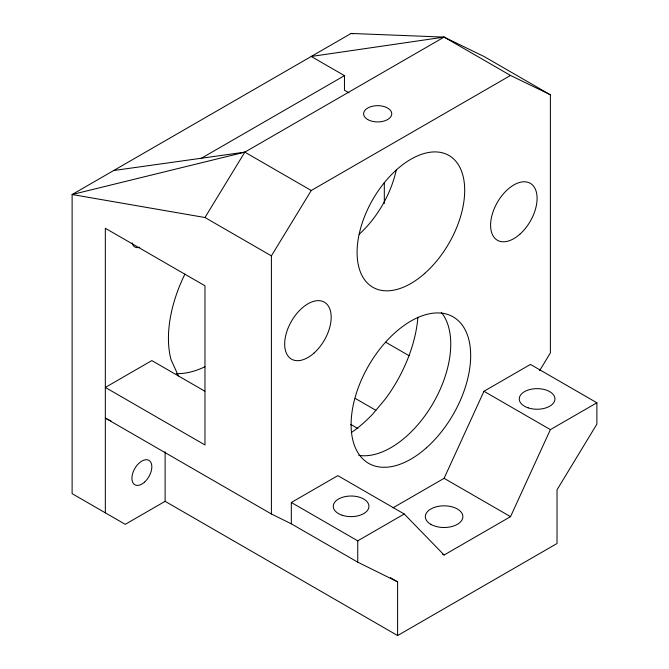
<?xml version="1.0" encoding="UTF-8"?>
<svg xmlns="http://www.w3.org/2000/svg" width="669" height="669" viewBox="0 0 669 669"><rect width="100%" height="100%" fill="white"/><g stroke="black" fill="none" stroke-linecap="round" stroke-linejoin="round"><path stroke-width="1" d="M392.937 507.855L444.099 478.318L483.955 391.273L530.45 364.429L596.882 402.78L596.882 424.121L557.026 489.817L557.026 543.512L397.603 635.55L165.118 501.324L125.262 524.337L72.118 493.655L72.118 194.52L351.108 33.45L444.099 37.104L483.955 56.455L550.378 94.806L550.378 352.923L539.607 370.676M442.309 553.974L444.099 555.011L510.522 516.66L550.378 429.623L596.882 402.78M510.522 75.455L311.252 190.498L244.829 152.147L72.118 194.52L204.973 217.525L244.829 152.147L444.099 37.104L510.522 75.455L550.378 94.806M397.603 635.55L397.603 581.863L357.748 562.177L291.324 523.827L271.397 513.993L271.397 255.876L311.252 190.498M200.717 158.628L344.46 75.639L344.46 90.206L348.95 92.799M291.324 523.827L291.324 502.486L337.82 475.642L404.243 513.993L444.099 555.011M291.324 502.486L357.748 540.836L404.243 513.993M444.099 37.104L311.252 56.464L344.46 75.639M113.688 170.52L244.829 152.147M351.108 33.45L353.165 33.81M110.937 420.885L105.334 418.117L271.397 513.993M204.973 217.525L271.397 255.876M483.955 391.273L550.378 429.623M385.754 342.244L409.094 355.724M355.239 398.398L375.878 410.314M350.748 424.414L357.932 428.561M444.099 478.318L510.522 516.66M204.789 391.164L151.83 360.591L105.334 387.435L204.973 444.96L204.973 285.797L105.334 228.271L105.334 512.83M390.37 577.682L397.603 581.863M178.406 375.928L171.038 359.663A108.027 62.368 -60 0 1 184.912 274.114M384.315 182.67L384.315 203.476M357.748 540.836L357.748 562.177M165.118 451.767L165.118 501.324M139.754 247.254A14.091 8.137 -60 0 1 132.144 242.931M204.973 366.763A108.027 62.368 -60 0 1 176.323 373.662M417.882 317.223A104.272 60.202 -60 0 1 385.428 398.9L372.683 414.128A104.272 60.202 -60 0 1 351.267 432.609M441.306 312.314A84.545 48.812 -60 0 1 433.236 403.006A84.545 48.812 -60 0 1 358.726 455.346M396.224 170.077A76.09 43.928 -60 0 1 359.144 234.309M430.819 524.337A18.791 10.846 0 0 0 462.246 519.47A18.791 10.846 0 0 0 439.24 506.19A18.791 10.846 0 0 0 430.819 524.337M144.445 482.19A14.091 8.137 -60 0 0 148.911 460.356A14.091 8.137 -60 0 0 132.245 475.141A14.091 8.137 -60 0 0 144.445 482.19M367.716 119.55A14.091 8.137 0 0 0 391.29 115.904A14.091 8.137 0 0 0 374.03 105.945A14.091 8.137 0 0 0 367.716 119.55M426.362 447.854A84.545 48.812 -60 0 0 453.164 316.889A84.545 48.812 -60 0 0 353.14 405.581A84.545 48.812 -60 0 0 426.362 447.854M313.945 353.123A32.881 18.983 -60 0 0 324.373 302.187A32.881 18.983 -60 0 0 285.471 336.683A32.881 18.983 -60 0 0 313.945 353.123M519.863 234.234A32.881 18.983 -60 0 0 530.283 183.306A32.881 18.983 -60 0 0 491.389 217.793A32.881 18.983 -60 0 0 519.863 234.234M424.815 273.337A76.09 43.928 -60 0 0 448.932 155.467A76.09 43.928 -60 0 0 358.918 235.287A76.09 43.928 -60 0 0 424.815 273.337M528.176 407.864A17.846 10.303 0 0 0 554.944 398.941A17.846 10.303 0 0 0 528.176 390.019A17.846 10.303 0 0 0 528.176 407.864M342.185 515.247A17.846 10.303 0 0 0 368.954 506.324A17.846 10.303 0 0 0 342.185 497.401A17.846 10.303 0 0 0 342.185 515.247"/></g></svg>
